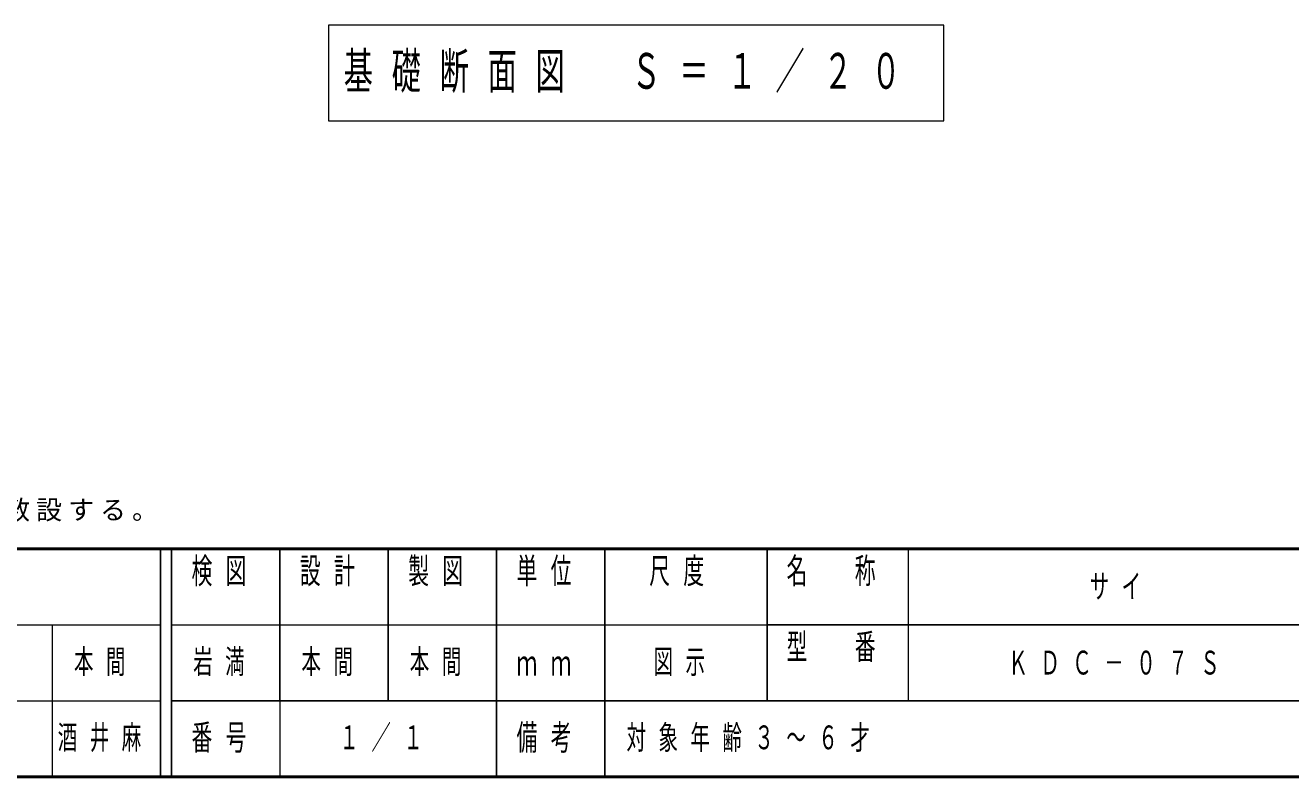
# Model space of a CAD drawing. Units: millimetres on the paper. Extents: x 1295 to 1680, y 0 to 267.
# Drawn here: x 1424 to 1540.8, y 0 to 69.3 of the extents above; entities that cross this region are included whole.
import ezdxf

# ---------------------------------------------------------------- set-up
doc = ezdxf.new("R2010")
doc.units = ezdxf.units.MM
doc.layers.add('1_20', color=7, linetype='Continuous', lineweight=25)
doc.layers.add('NAKAMURA図枠', color=7, linetype='Continuous', lineweight=13)
doc.layers.add('CLASS1', color=7, linetype='Continuous')
doc.layers.add('図面情報', color=7, linetype='Continuous')
doc.styles.add('ＭＳ ゴシック', font='')
doc.styles.get('ＭＳ ゴシック').set_extended_font_data('MS Gothic')

msp = doc.modelspace()

# ---------------------------------------------------------------- linework, layer by layer
at = {"layer": '1_20', "lineweight": 13}
for p, q in [((1451.996, 69.293), (1451.996, 60.493)), ((1508.796, 69.293), (1451.996, 69.293)), ((1508.796, 60.493), (1508.796, 69.293)), ((1451.996, 60.493), (1508.796, 60.493))]:
    msp.add_line(p, q, dxfattribs=at)
at = {"layer": 'NAKAMURA図枠', "lineweight": 50}
for p, q in [((1295, 21), (1680, 21)), ((1295, 0), (1680, 0))]:
    msp.add_line(p, q, dxfattribs=at)
at = {"layer": 'NAKAMURA図枠', "color": 211, "lineweight": 25}
for p, q in [((1436.5, 21), (1436.5, 0)), ((1437.5, 21), (1437.5, 0)), ((1447.5, 21), (1447.5, 7)), ((1457.5, 21), (1457.5, 7)), ((1467.5, 21), (1467.5, 0)), ((1477.5, 21), (1477.5, 7)), ((1492.5, 21), (1492.5, 7)), ((1492.5, 14), (1610, 14)), ((1437.5, 7), (1680, 7))]:
    msp.add_line(p, q, dxfattribs=at)
at = {"layer": 'NAKAMURA図枠'}
for p, q in [((1505.5, 21), (1505.5, 7)), ((1295, 14), (1436.5, 14)), ((1426.5, 14), (1426.5, 0)), ((1437.5, 14), (1492.5, 14)), ((1295, 7), (1436.5, 7)), ((1447.5, 7), (1447.5, 0))]:
    msp.add_line(p, q, dxfattribs=at)
at = {"layer": 'NAKAMURA図枠', "lineweight": 25}
msp.add_line((1477.5, 7), (1477.5, 0), dxfattribs=at)

# ---------------------------------------------------------------- texts
at = {"layer": '1_20', "insert": (1453.396, 64.893), "char_height": 3.299, "attachment_point": 4, "style": 'ＭＳ ゴシック'}
msp.add_mtext('\\T1.64;\\W0.6;基礎断面図\u3000Ｓ＝１／２０', dxfattribs=at)
at = {"layer": 'CLASS1', "insert": (1298.027, 23.528), "char_height": 1.76, "attachment_point": 7, "style": 'ＭＳ ゴシック'}
msp.add_mtext('\\T1.23;安全領域内には、障害物等がないものとし、落下高さに見合った衝撃吸収性能を有する素材を敷設する。', dxfattribs=at)
at = {"layer": 'NAKAMURA図枠', "color": 4, "char_height": 2.346, "style": 'ＭＳ ゴシック'}
for s, insert, attachment_point in [('\\T1.64;\\W0.6;検図', (1442.5, 20.167), 2), ('\\T1.64;\\W0.6;設計', (1452.5, 20.167), 2), ('\\T1.64;\\W0.6;製図', (1462.5, 20.167), 2), ('\\T1.64;\\W0.6;単位', (1472.5, 20.167), 2), ('\\T1.64;\\W0.6;尺度', (1484.75, 20.167), 2), ('\\T1.64;\\W0.6;名\u3000称', (1499, 20.167), 2), ('\\T1.64;\\W0.6;型\u3000番', (1499, 13.167), 2), ('\\T1.64;\\W0.6;ｍｍ', (1472.5, 10.5), 5), ('\\T1.64;\\W0.6;番号', (1442.5, 3.5), 5), ('\\T1.64;\\W0.6;備考', (1472.5, 3.5), 5)]:
    msp.add_mtext(s, dxfattribs=dict(at, insert=insert, attachment_point=attachment_point))
at = {"layer": '図面情報', "char_height": 2.199, "attachment_point": 4, "style": 'ＭＳ ゴシック'}
for s, insert in [('\\T1.64;\\W0.6;サイ', (1522.25, 17.5)), ('\\T1.64;\\W0.6;本間', (1428.5, 10.5)), ('\\T1.64;\\W0.6;岩満', (1439.5, 10.5)), ('\\T1.64;\\W0.6;本間', (1449.5, 10.5)), ('\\T1.64;\\W0.6;本間', (1459.5, 10.5)), ('\\T1.64;\\W0.6;図示', (1482, 10.5)), ('\\T1.64;\\W0.6;ＫＤＣ－０７Ｓ', (1514.75, 10.5)), ('\\T1.64;\\W0.6;酒井麻', (1427, 3.5)), ('\\T1.64;\\W0.6;１／１', (1453, 3.5)), ('\\T1.64;\\W0.6;対象年齢３～６才', (1479.5, 3.5))]:
    msp.add_mtext(s, dxfattribs=dict(at, insert=insert))

doc.saveas('drawing.dxf')
